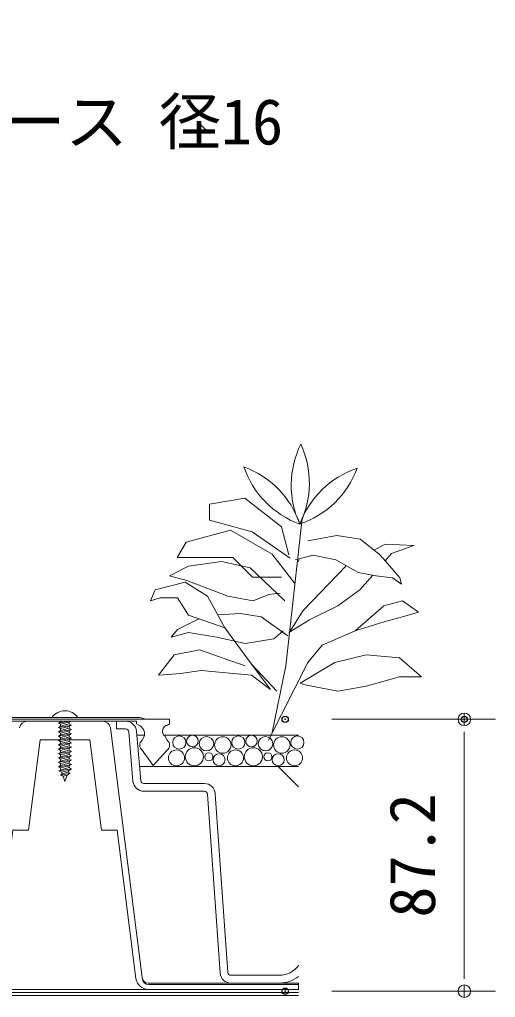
# Model space of a CAD drawing. Units: millimetres, scale not verified. Extents: x -1485 to 1485, y -1050 to 1050.
# Drawn here: x 767.3 to 920, y -219.4 to 94.2 of the extents above; entities that cross this region are included whole.
import ezdxf
from ezdxf.enums import TextEntityAlignment as Align

# ---------------------------------------------------------------- set-up
doc = ezdxf.new("R2010")
doc.units = ezdxf.units.MM
doc.header["$LTSCALE"] = 4
doc.header["$PDMODE"] = 32
doc.header["$PDSIZE"] = 2
doc.linetypes.add('USER1', pattern=[19.05, 12.7, -6.35])
for name, color, linetype, lineweight in [('0-0_0', 7, 'Continuous', 18), ('0-5_BOUSUI', 1, 'Continuous', 18), ('0-8_KANAMONO', 4, 'Continuous', 18), ('0-9_sunpo', 7, 'Continuous', 18), ('0-A_MOJI', 7, 'Continuous', 18), ('0-B_ecom', 7, 'Continuous', 18), ('0-C_GREEN', 3, 'Continuous', 18)]:
    doc.layers.add(name, color=color, linetype=linetype, lineweight=lineweight)
doc.layers.add('0-2_DEFPOINTS', color=7, linetype='Continuous')
doc.styles.add('ＭＳ ゴシック', font='')
doc.styles.get('ＭＳ ゴシック').set_extended_font_data('MS Gothic')

# ---------------------------------------------------------------- blocks, each defined once
blk = doc.blocks.new('_Dot')
at = {"layer": '0-0_0'}
for p, q in [((-0.5, 0), (-1, 0)), ((0.25, 0), (-0.25, 0))]:
    blk.add_line(p, q, dxfattribs=at)
blk.add_circle((0, 0), 0.25, dxfattribs=at)
blk = doc.blocks.new('D7')
at = {"layer": '0-2_DEFPOINTS'}
for p in [(2337.513, 919.799), (2395.013, 919.799), (2337.513, 832.599)]:
    blk.add_point(p, dxfattribs=at)
at = {"layer": '0-9_sunpo'}
for p, q in [((2352.513, 919.799), (2405.013, 919.799)), ((2395.013, 840.599), (2395.013, 911.799)), ((2352.513, 832.599), (2405.013, 832.599))]:
    blk.add_line(p, q, dxfattribs=at)
at = {"layer": '0-9_sunpo', "xscale": 8, "yscale": 8}
for p, rotation in [((2395.013, 919.799), 90), ((2395.013, 832.599), 270)]:
    blk.add_blockref('_Dot', p, dxfattribs=dict(at, rotation=rotation))
at = {"layer": '0-9_sunpo', "style": 'ＭＳ ゴシック'}
blk.add_text('87.2', height=14.66, rotation=90, dxfattribs=at).set_placement((2390.013, 856.199), align=Align.BOTTOM_LEFT)

msp = doc.modelspace()

# ---------------------------------------------------------------- linework, layer by layer
at = {"layer": '0-0_0'}
msp.add_line((825.321, 60.556), (827.84, 58.037), dxfattribs=at)
at = {"layer": '0-5_BOUSUI'}
for points in [[(856.837, -218.801), (-628.25, -218.801), (-671.889, -175.161), (-671.889, 94.199)], [(856.837, -217.801), (681.837, -217.801), (681.837, -216.801), (856.837, -216.801)]]:
    msp.add_lwpolyline(points, dxfattribs=at)
at = {"layer": '0-8_KANAMONO'}
for p, q in [((805.171, -129.601), (758.502, -129.601)), ((783.337, -130.801), (779.737, -131.401)), ((780.437, -130.997), (781.22, -130.801)), ((780.437, -130.997), (780.437, -130.801)), ((780.437, -131.805), (783.237, -131.105)), ((780.437, -132.397), (783.237, -131.697)), ((783.937, -132.101), (779.737, -132.801)), ((783.937, -133.501), (779.737, -134.201)), ((780.437, -133.205), (783.237, -132.505)), ((780.437, -133.797), (783.237, -133.097)), ((780.437, -134.605), (783.237, -133.905)), ((780.437, -135.197), (783.237, -134.497)), ((783.937, -134.901), (779.737, -135.601)), ((783.937, -136.301), (779.737, -137.001)), ((783.937, -137.701), (779.737, -138.401)), ((780.437, -136.005), (783.237, -135.305)), ((780.437, -136.597), (783.237, -135.897)), ((780.437, -137.405), (783.237, -136.705)), ((780.437, -137.997), (783.237, -137.297)), ((807.356, -135.555), (806.567, -136.947)), ((814.676, -136.947), (813.886, -135.555)), ((783.937, -139.101), (779.737, -139.801)), ((783.937, -140.501), (779.737, -141.201)), ((780.437, -138.805), (783.237, -138.105)), ((780.437, -139.397), (783.237, -138.697)), ((780.437, -140.205), (783.237, -139.505)), ((780.437, -140.797), (783.237, -140.097)), ((780.437, -141.605), (783.237, -140.905)), ((783.937, -141.901), (779.737, -142.601)), ((783.937, -143.301), (779.737, -144.001)), ((780.437, -142.197), (783.237, -141.497)), ((780.437, -143.005), (783.237, -142.305)), ((780.437, -143.597), (783.237, -142.897)), ((780.437, -144.405), (783.237, -143.705)), ((783.937, -144.701), (779.737, -145.401)), ((783.937, -146.101), (779.896, -146.774)), ((783.937, -146.101), (779.896, -146.774)), ((780.437, -144.997), (783.237, -144.297)), ((780.437, -145.805), (783.237, -145.105)), ((780.5, -146.381), (783.237, -145.697)), ((780.774, -147.164), (783.103, -146.582)), ((780.95, -147.668), (782.893, -147.183)), ((783.498, -147.574), (780.359, -148.097)), ((783.498, -147.574), (780.359, -148.097)), ((781.211, -148.412), (782.583, -148.068))]:
    msp.add_line(p, q, dxfattribs=at)
for points in [[(814.736, -132.043), (815.443, -131.701), (815.443, -130.201), (748.23, -130.201), (748.23, -131.701), (748.938, -132.043)], [(758.167, -132.043), (758.875, -131.701), (758.875, -130.801), (804.799, -130.801)], [(781.211, -148.412), (780.359, -148.097), (780.95, -147.668), (780.774, -147.164), (779.896, -146.774), (780.5, -146.381), (780.437, -146.201), (780.437, -145.805), (779.737, -145.401), (780.437, -144.997), (780.437, -144.405), (779.737, -144.001), (780.437, -143.597), (780.437, -143.005), (779.737, -142.601), (780.437, -142.197), (780.437, -141.605), (779.737, -141.201), (780.437, -140.797), (780.437, -140.205), (779.737, -139.801), (780.437, -139.397), (780.437, -138.805), (779.737, -138.401), (780.437, -137.997), (780.437, -137.405), (779.737, -137.001), (780.437, -136.597), (780.437, -136.005), (779.737, -135.601), (780.437, -135.197), (780.437, -134.605), (779.737, -134.201), (780.437, -133.797), (780.437, -133.205), (779.737, -132.801), (780.437, -132.397), (780.437, -131.805), (779.737, -131.401), (780.437, -130.997)], [(783.764, -130.801), (783.237, -131.105), (783.237, -131.697), (783.937, -132.101), (783.237, -132.505), (783.237, -133.097), (783.937, -133.501), (783.237, -133.905), (783.237, -134.497), (783.937, -134.901), (783.237, -135.305), (783.237, -135.897), (783.937, -136.301), (783.237, -136.705), (783.237, -137.297), (783.937, -137.701), (783.237, -138.105), (783.237, -138.697), (783.937, -139.101), (783.237, -139.505), (783.237, -140.097), (783.937, -140.501), (783.237, -140.905), (783.237, -141.497), (783.937, -141.901), (783.237, -142.305), (783.237, -142.897), (783.937, -143.301), (783.237, -143.705), (783.237, -144.297), (783.937, -144.701), (783.237, -145.105), (783.237, -145.697), (783.937, -146.101), (783.103, -146.582), (782.893, -147.183), (783.498, -147.574), (782.583, -148.068), (781.837, -150.201), (781.211, -148.412)], [(804.799, -130.801), (804.799, -131.701), (805.506, -132.043)], [(806.645, -140.115), (810.121, -145.001), (814.597, -140.115)]]:
    msp.add_lwpolyline(points, dxfattribs=at)
for centre, radius, start, end in [((781.837, -132.601), 5.1, 36.03188, 143.96812), ((805.171, -135.109), 5.508, 63.00853, 90), ((804.105, -135.024), 3.294, 350.73331, 64.81727), ((815.145, -134.001), 2, 101.81701, 230.98411), ((807.826, -138.501), 2, 129.0159, 233.82139), ((813.416, -138.501), 2, 306.17861, 50.9841)]:
    msp.add_arc(centre, radius, start, end, dxfattribs=at)
at = {"layer": '0-B_ecom', "color": 150}
for p, q in [((793.935, -130.801), (769.739, -130.801)), ((806.614, -213.054), (796.415, -132.985)), ((806.678, -213.554), (806.614, -213.054)), ((856.837, -215.301), (808.662, -215.301))]:
    msp.add_line(p, q, dxfattribs=at)
at = {"layer": '0-B_ecom'}
for p, q in [((799.337, -130.801), (798.337, -130.801)), ((802.293, -134.215), (803.664, -150.102)), ((806.154, -149.887), (804.783, -134)), ((805.759, -145.301), (856.837, -145.301)), ((850.245, -145.301), (856.837, -151.892)), ((826.604, -150.801), (807.151, -150.801)), ((827.601, -154.231), (831.609, -211.545)), ((856.837, -209.064), (856.786, -209.136)), ((850.666, -212.301), (835.101, -212.301)), ((835.101, -214.801), (850.666, -214.801))]:
    msp.add_line(p, q, dxfattribs=at)
at = {"layer": '0-B_ecom', "color": 3, "linetype": 'USER1'}
for p, q in [((804.896, -135.301), (807.387, -135.301)), ((813.625, -135.301), (856.837, -135.301))]:
    msp.add_line(p, q, dxfattribs=at)
at = {"layer": '0-B_ecom', "color": 1}
msp.add_line((856.837, -217.801), (-68.163, -217.801), dxfattribs=at)
at = {"layer": '0-B_ecom'}
for points in [[(801.296, -130.801), (798.337, -130.801), (798.337, -133.301), (801.296, -133.301)], [(807.151, -153.301), (815.584, -153.301), (826.604, -153.301)], [(834.103, -211.371), (831.266, -170.801), (830.095, -154.057)]]:
    msp.add_lwpolyline(points, dxfattribs=at)
at = {"layer": '0-B_ecom', "color": 150}
for points in [[(759.043, -213.306), (765.095, -165.801), (770.135, -165.801), (773.829, -136.801), (780.083, -136.801)], [(783.237, -136.801), (789.844, -136.801), (793.539, -165.801), (798.579, -165.801), (804.63, -213.306)], [(808.598, -216.801), (856.837, -216.801), (856.837, -214.801), (808.598, -214.801)]]:
    msp.add_lwpolyline(points, dxfattribs=at)
at = {"layer": '0-B_ecom'}
for centre, radius in [((818.545, -137.632), 2.127), ((822.764, -137.193), 1.865), ((827.269, -138.033), 2.322), ((832.492, -138.444), 2.658), ((837.487, -137.632), 2.127), ((841.707, -137.193), 1.865), ((846.211, -138.033), 2.322), ((851.434, -138.444), 2.658), ((856.43, -137.632), 2.127), ((817.629, -142.575), 2.579), ((823.365, -142.215), 2.903), ((828.029, -142.233), 1.311), ((836.572, -142.575), 2.579), ((842.308, -142.215), 2.903), ((846.971, -142.233), 1.311), ((855.515, -142.575), 2.579), ((831.319, -143.175), 1.925), ((850.262, -143.175), 1.925)]:
    msp.add_circle(centre, radius, dxfattribs=at)
at = {"layer": '0-B_ecom', "color": 150}
for centre, radius, start, end in [((769.739, -133.301), 2.5, 90, 172.7407), ((793.935, -133.301), 2.5, 7.2593, 90), ((808.598, -212.801), 2, 187.2593, 270), ((808.598, -212.801), 4, 187.2593, 270), ((808.662, -213.301), 2, 187.2593, 270)]:
    msp.add_arc(centre, radius, start, end, dxfattribs=at)
at = {"layer": '0-B_ecom'}
for centre, radius, start, end in [((801.296, -134.301), 3.5, 4.93185, 90), ((801.296, -134.301), 1, 4.93181, 90), ((807.151, -149.801), 3.5, 184.93181, 270), ((807.151, -149.801), 1, 184.93185, 270), ((826.604, -154.301), 3.5, 4.00001, 90), ((826.604, -154.301), 1, 4, 90), ((850.666, -204.801), 7.5, 270, 324.68874), ((835.101, -211.301), 3.5, 184, 270), ((835.101, -211.301), 1, 183.99999, 270), ((850.666, -204.801), 10, 270, 308.10605)]:
    msp.add_arc(centre, radius, start, end, dxfattribs=at)
at = {"layer": '0-C_GREEN'}
for p, q in [((857.963, -65.824), (852.719, -113.027)), ((859.806, -72.962), (869.057, -71.228)), ((869.057, -71.228), (876.573, -72.384)), ((876.573, -72.384), (882.644, -77.299)), ((881.06, -76.016), (884.64, -74.012)), ((884.64, -74.012), (893.761, -74.518)), ((893.761, -74.518), (886.667, -77.052)), ((855.759, -79.033), (861.541, -77.588)), ((861.541, -77.588), (868.768, -79.033)), ((882.644, -77.299), (884.09, -78.744)), ((886.667, -77.052), (884.639, -79.385)), ((821.482, -81.105), (815.401, -84.146)), ((832.122, -79.585), (821.482, -81.105)), ((857.036, -78.714), (856.772, -79.585)), ((858.292, -95.293), (871.973, -81.105)), ((868.768, -79.033), (875.995, -83.08)), ((884.09, -78.744), (889.293, -84.815)), ((815.401, -84.146), (820.975, -85.666)), ((875.995, -83.08), (881.777, -84.237)), ((880.62, -84.005), (876.533, -88.706)), ((881.777, -84.237), (886.98, -84.815)), ((820.468, -86.172), (810.841, -88.706)), ((827.562, -90.733), (820.468, -86.172)), ((820.975, -85.666), (834.149, -90.733)), ((886.98, -84.815), (889.871, -86.839)), ((889.293, -84.815), (889.871, -86.839)), ((810.841, -88.706), (809.321, -92.253)), ((834.149, -90.733), (842.256, -92.253)), ((842.256, -92.253), (847.323, -90.226)), ((847.323, -90.226), (850.87, -89.719)), ((876.533, -88.706), (869.439, -93.773)), ((809.321, -92.253), (812.361, -91.239)), ((812.361, -91.239), (817.935, -91.239)), ((817.935, -91.239), (821.482, -96.813)), ((869.439, -93.773), (860.319, -98.333)), ((875.013, -101.88), (884.134, -93.773)), ((884.134, -93.773), (890.214, -92.253)), ((858.292, -95.293), (853.913, -102.275)), ((824.769, -97.956), (817.935, -101.373)), ((853.403, -103.4), (844.789, -97.32)), ((860.319, -98.333), (853.732, -102.386)), ((884.64, -98.84), (875.013, -101.88)), ((890.214, -97.32), (884.64, -98.84)), ((817.935, -101.373), (815.908, -103.907)), ((815.908, -103.907), (821.482, -102.386)), ((821.482, -102.386), (830.602, -103.907)), ((833.136, -100.866), (841.749, -112.52)), ((848.843, -104.413), (851.883, -101.88)), ((864.373, -106.44), (875.013, -101.88)), ((830.602, -103.907), (839.723, -105.933)), ((839.723, -105.933), (848.843, -104.413)), ((859.812, -112.014), (864.373, -106.44)), ((816.921, -109.48), (811.854, -116.067)), ((825.028, -107.96), (816.921, -109.48)), ((839.723, -113.027), (825.028, -107.96)), ((868.426, -112.014), (878.56, -109.48)), ((878.56, -109.48), (889.2, -110.494)), ((841.749, -112.52), (847.83, -120.627)), ((841.749, -112.52), (849.856, -121.134)), ((847.145, -136.842), (859.812, -112.014)), ((857.279, -118.601), (868.426, -112.014)), ((889.2, -110.494), (896.294, -116.574)), ((811.854, -116.067), (818.948, -115.561)), ((818.948, -115.561), (825.535, -114.547)), ((825.535, -114.547), (841.749, -116.067)), ((852.719, -113.027), (848.362, -134.456)), ((841.749, -116.067), (847.83, -120.627)), ((858.799, -119.107), (857.279, -118.601)), ((869.439, -121.134), (858.799, -119.107)), ((889.2, -116.574), (878.56, -119.614)), ((896.294, -116.574), (889.2, -116.574)), ((878.56, -119.614), (869.439, -121.134))]:
    msp.add_line(p, q, dxfattribs=at)
for points in [[(853.728, -77.467), (851.313, -68.453), (839.526, -59.334), (828.226, -61.199), (828.226, -66.38), (841.966, -70.061), (854.143, -78.503)], [(851.344, -84.616), (842.014, -84.616), (835.743, -78.346), (817.859, -78.346), (820.746, -73.345), (834.976, -69.532), (848.352, -77.255), (855.594, -86.688)], [(852.39, -92.253), (841.243, -81.612), (832.122, -79.585)], [(821.482, -96.813), (833.136, -100.866), (827.562, -90.733)], [(890.214, -92.253), (895.281, -95.8), (890.214, -97.32)], [(844.789, -97.32), (838.202, -96.306), (830.865, -96.738)]]:
    msp.add_lwpolyline(points, dxfattribs=at)
for centre, start, end in [((884.135, -55.087), 153.71754, 204.97119), ((830.621, -54.474), 333.71754, 24.97119), ((829.123, -77.14), 18.71754, 69.97119), ((867.396, -39.733), 198.71754, 249.97119), ((847.707, -39.507), 288.71754, 339.97119), ((885.114, -77.78), 108.71754, 159.97119)]:
    msp.add_arc(centre, 29.678, start, end, dxfattribs=at)

# ---------------------------------------------------------------- block references
at = {"layer": '0-9_sunpo'}
msp.add_blockref('D7', (-1485, -1050), dxfattribs=at)

# ---------------------------------------------------------------- texts
at = {"layer": '0-A_MOJI', "style": 'ＭＳ ゴシック'}
msp.add_text('FDドリップホース 径16', height=14.66, dxfattribs=at).set_placement((642.029, 49.734), align=Align.BOTTOM_LEFT)

doc.saveas('drawing.dxf')
